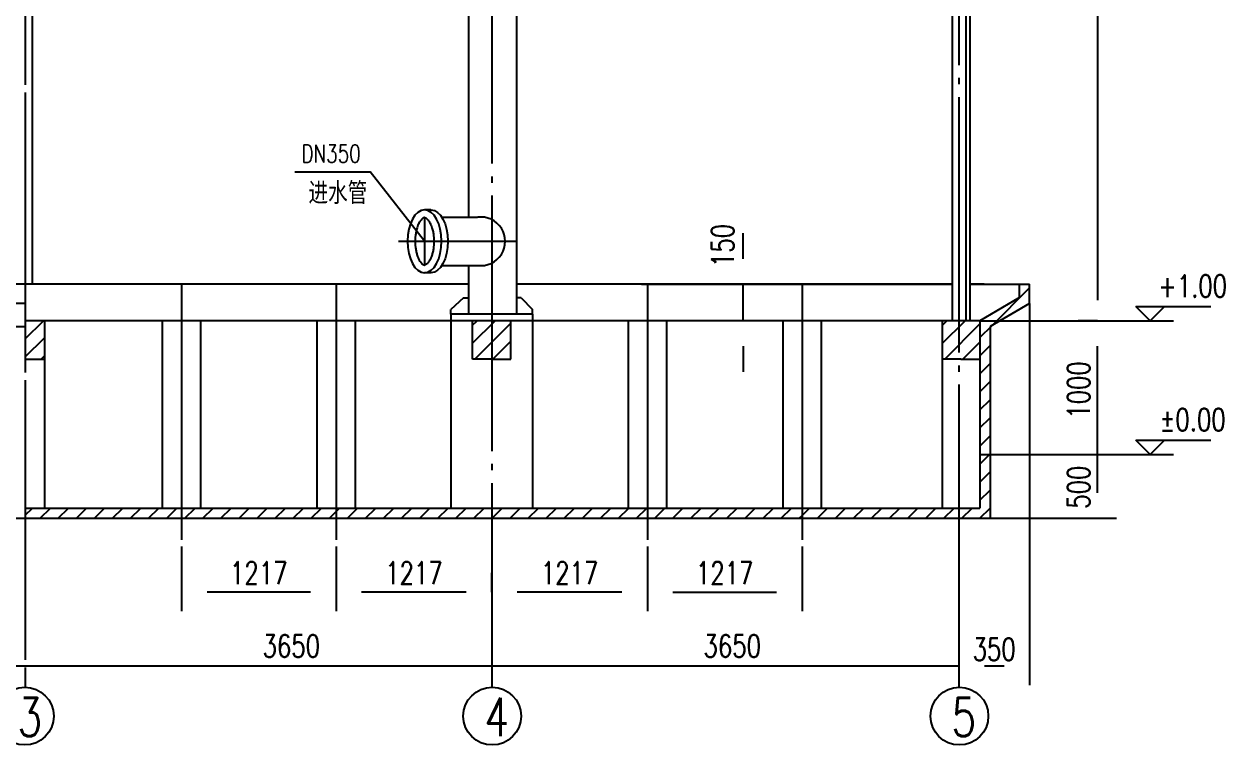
# Model space of a CAD drawing. Extents: x 49189 to 130763, y 0 to 27754.
# Drawn here: x 102173 to 111571, y 15424 to 21067 of the extents above; entities that cross this region are included whole.
import ezdxf

# ---------------------------------------------------------------- set-up
doc = ezdxf.new("R2010")
doc.units = 0
doc.header["$LTSCALE"] = 100
doc.header["$MEASUREMENT"] = 0
doc.linetypes.add('Z', pattern=[22.5, 20, -1, 0.5, -1])
for name, color, linetype in [('2', 2, 'CONTINUOUS'), ('4', 1, 'Z'), ('6', 3, 'CONTINUOUS')]:
    doc.layers.add(name, color=color, linetype=linetype)
doc.styles.add('SIMPLEX', font='txt', dxfattribs={"width": 0.75, "bigfont": 'hztxt'})
doc.styles.add('STANDENT', font='TXT', dxfattribs={"width": 0.75, "bigfont": 'HZTXT'})
pattern_1 = [(45, (0, 0), (-70.71068, 70.71068), [])]

# ---------------------------------------------------------------- blocks, each defined once
blk = doc.blocks.new('ARROW')
at = {"layer": '6'}
blk.add_lwpolyline([(0, 0, 0, 0.2, 0), (-1, 0, 0, 0, 0), (-2, 0, 0, 0, 0)], format="xyseb", dxfattribs=at)

msp = doc.modelspace()

# ---------------------------------------------------------------- hatches: boundary and pattern name
at = {"layer": '6'}
h = msp.add_hatch(dxfattribs=at)
h.set_pattern_fill('ANSI31', color=0, scale=100, style=0)
h.set_pattern_definition(pattern_1)
h.paths.add_polyline_path([(102333.3, 18744.7), (102183.3, 18744.7), (102183.3, 18444.7), (102333.3, 18444.7)])
h = msp.add_hatch(dxfattribs=at)
h.set_pattern_fill('ANSI31', color=0, scale=100, style=0)
h.set_pattern_definition(pattern_1)
h.paths.add_polyline_path([(105683.3, 18444.7), (105833.3, 18444.7), (105833.3, 18744.7), (105683.3, 18744.7)])
h.paths.add_polyline_path([(105833.3, 18444.7), (105983.3, 18444.7), (105983.3, 18744.7), (105833.3, 18744.7)])
h = msp.add_hatch(dxfattribs=at)
h.set_pattern_fill('ANSI31', color=0, scale=100, style=0)
h.set_pattern_definition(pattern_1)
h.paths.add_polyline_path([(109489.3, 18744.7), (109361.3, 18744.7), (109358.3, 18741.6), (109358.3, 18444.7), (109489.3, 18444.7)])
h.paths.add_polyline_path([(109653.3, 18744.7), (109489.3, 18744.7), (109489.3, 18444.7), (109503.3, 18444.7), (109653.3, 18444.7)])

# ---------------------------------------------------------------- linework, layer by layer
at = {"layer": '2', "color": 0}
for p, q in [((109543.3, 24839.9), (109543.3, 18744.7)), ((109573.3, 24839.9), (109573.3, 18744.7)), ((102237.3, 24709.9), (102237.3, 19029.6)), ((109435.3, 24699.9), (109435.3, 18744.7)), ((105650.8, 21189.9), (105650.8, 19554.4)), ((106027.8, 21189.9), (106027.8, 18794.7)), ((105357.2, 19611.9), (105307.4, 19611.9)), ((105443.1, 19554.4), (105526.8, 19554.4)), ((105443.1, 19554.4), (105723.2, 19554.4)), ((105443.1, 19177.4), (105723.2, 19177.4)), ((105650.8, 19177.4), (105650.8, 18794.7)), ((105650.8, 19177.4), (105650.8, 19081.6)), ((105357.2, 19119.9), (105307.4, 19119.9)), ((102183.3, 19029.6), (94324.6, 19029.6)), ((105650.8, 19029.6), (102183.3, 19029.6)), ((109435.3, 19029.6), (106027.8, 19029.6)), ((107005.3, 19029.6), (109435.3, 19029.6)), ((109573.3, 19029.6), (110042, 19029.6)), ((109685.4, 19029.6), (109573.3, 19029.6)), ((109882.4, 19029.6), (110042, 19029.6)), ((109962, 18925.4), (109962, 19029.6)), ((110042, 18879.6), (110042, 19029.6)), ((110042, 18879.6), (110042, 19029.6)), ((105612.4, 18924.2), (105513.3, 18831.7)), ((105612.4, 18924.2), (105650.8, 18924.2)), ((106064.1, 18924.2), (106027.8, 18924.2)), ((106064.1, 18924.2), (106153.3, 18831.7)), ((109962, 18925.4), (109653.3, 18744.7)), ((102183.3, 18879.6), (94324.6, 18879.6)), ((105513.3, 18794.7), (105513.3, 18831.7)), ((106153.3, 18794.7), (106153.3, 18831.7)), ((110042, 18879.6), (109733.3, 18698.8)), ((110042, 18879.6), (110042, 15891.8)), ((109653.3, 18744.7), (102183.3, 18744.7)), ((102333.3, 18744.7), (102333.3, 17278.8)), ((103255.3, 18744.7), (103255.3, 17278.8)), ((103555.3, 18744.7), (103555.3, 17278.8)), ((104465.3, 18744.7), (104465.3, 17278.8)), ((104765.3, 18744.7), (104765.3, 17278.8)), ((105513.3, 18794.7), (105513.3, 17278.8)), ((106153.3, 18794.7), (105513.3, 18794.7)), ((105683.3, 18444.7), (105683.3, 18744.7)), ((105983.3, 18444.7), (105983.3, 18744.7)), ((106153.3, 18794.7), (106153.3, 17278.8)), ((106901.3, 18744.7), (106901.3, 17278.8)), ((107201.3, 18744.7), (107201.3, 17278.8)), ((108111.3, 18744.7), (108111.3, 17278.8)), ((108411.3, 18744.7), (108411.3, 17278.8)), ((109358.3, 18744.7), (109358.3, 17278.8)), ((109653.3, 18744.7), (109653.3, 17278.8)), ((110573.2, 18744.7), (110423.2, 18744.7)), ((94633.3, 18698.8), (102183.3, 18698.8)), ((109733.3, 18698.8), (109733.3, 17198.8)), ((110573.2, 17398.8), (110573.2, 18544.7)), ((102183.3, 18444.7), (102333.3, 18444.7)), ((105833.3, 18444.7), (105683.3, 18444.7)), ((105833.3, 18444.7), (105983.3, 18444.7)), ((109503.3, 18444.7), (109358.3, 18444.7)), ((109503.3, 18444.7), (109653.3, 18444.7)), ((109733.3, 17698.8), (110723.2, 17698.8)), ((94633.3, 17198.8), (102183.3, 17198.8)), ((102183.3, 17278.8), (109653.3, 17278.8)), ((102183.3, 17198.8), (109733.3, 17198.8)), ((105833.3, 17198.8), (105833.3, 16470.4)), ((109489.3, 17198.8), (109489.3, 15891.8)), ((109733.3, 17198.8), (110723.2, 17198.8)), ((103405.3, 16978.8), (103405.3, 16470.4)), ((104615.3, 16978.8), (104615.3, 16470.4)), ((104615.3, 16978.8), (104615.3, 16470.4)), ((107051.3, 16978.8), (107051.3, 16470.4)), ((107051.3, 16978.8), (107051.3, 16470.4)), ((108261.3, 16978.8), (108261.3, 16470.4)), ((105833.3, 16620.4), (105833.3, 16770.4)), ((104415.3, 16620.4), (103605.3, 16620.4)), ((105633.3, 16620.4), (104815.3, 16620.4)), ((106851.3, 16620.4), (106033.3, 16620.4)), ((107251.3, 16620.4), (108061.3, 16620.4)), ((109842, 16041.8), (109689.3, 16041.8))]:
    msp.add_line(p, q, dxfattribs=at)
msp.add_arc((105748.4, 19365.9), 190.2, 262.40886, 97.59114, dxfattribs=at)
at = {"layer": '2', "color": 0, "extrusion": (0, 0, -1)}
msp.add_ellipse((105307.4, 19365.9), major_axis=(0, 246), ratio=0.543587, dxfattribs=at)
msp.add_ellipse((105357.2, 19365.9), major_axis=(0, -246), ratio=0.543587, start_param=3.141593, end_param=6.283185, dxfattribs=at)
at = {"layer": '2', "color": 0}
for points in [[(105307.4, 19551.9), (105306.8, 19551.9), (105306.2, 19551.9), (105304.9, 19551.7), (105304.2, 19551.5), (105302.7, 19551.1), (105301.8, 19550.8), (105299.8, 19549.9), (105298.7, 19549.4), (105296.2, 19548), (105294.9, 19547.1), (105292, 19545), (105290.5, 19543.8), (105287.2, 19540.9), (105285.5, 19539.2), (105281.2, 19534.6), (105278.5, 19531.3), (105273.1, 19523.9), (105270.4, 19519.7), (105265, 19510.4), (105262.4, 19505.3), (105257.4, 19494.4), (105255, 19488.5), (105250.4, 19476.1), (105248.3, 19469.6), (105243.7, 19453.1), (105241.4, 19442.9), (105237.6, 19421.8), (105236.1, 19410.9), (105234.2, 19388.6), (105233.7, 19377.3), (105233.7, 19354.6), (105234.2, 19343.3), (105236.1, 19321), (105237.6, 19310.1), (105241.3, 19288.9), (105243.7, 19278.7), (105249.1, 19259.5), (105252.2, 19250.4), (105258.9, 19233.7), (105262.5, 19226), (105269.1, 19214.1), (105272.1, 19209.5), (105277.9, 19201.3), (105280.8, 19197.7), (105286.3, 19191.7), (105289, 19189.3), (105293.2, 19185.8), (105295, 19184.6), (105298.1, 19182.7), (105299.5, 19182), (105301.9, 19180.9), (105303, 19180.6), (105304.8, 19180.1), (105305.6, 19180), (105306.7, 19179.9), (105307.1, 19179.9), (105307.4, 19179.9)], [(105307.4, 19551.9), (105308, 19551.9), (105308.6, 19551.9), (105309.9, 19551.7), (105310.6, 19551.5), (105312.1, 19551.1), (105313, 19550.8), (105315, 19549.9), (105316.1, 19549.4), (105318.6, 19548), (105319.9, 19547.1), (105322.8, 19545), (105324.4, 19543.8), (105327.6, 19540.9), (105329.3, 19539.2), (105333.6, 19534.6), (105336.3, 19531.3), (105341.7, 19523.9), (105344.4, 19519.7), (105349.8, 19510.4), (105352.4, 19505.3), (105357.4, 19494.4), (105359.8, 19488.5), (105364.4, 19476.1), (105366.5, 19469.6), (105371.1, 19453.1), (105373.4, 19442.9), (105377.2, 19421.8), (105378.7, 19410.9), (105380.6, 19388.6), (105381.1, 19377.3), (105381.1, 19354.6), (105380.6, 19343.3), (105378.7, 19321), (105377.2, 19310.1), (105373.5, 19288.9), (105371.1, 19278.7), (105365.7, 19259.5), (105362.6, 19250.4), (105355.9, 19233.7), (105352.3, 19226), (105345.7, 19214.1), (105342.7, 19209.5), (105336.9, 19201.3), (105334, 19197.7), (105328.5, 19191.7), (105325.9, 19189.3), (105321.6, 19185.8), (105319.8, 19184.6), (105316.7, 19182.7), (105315.3, 19182), (105312.9, 19180.9), (105311.8, 19180.6), (105310, 19180.1), (105309.2, 19180), (105308.1, 19179.9), (105307.8, 19179.9), (105307.4, 19179.9)]]:
    msp.add_open_spline(points, degree=3, knots=[0, 0, 0, 0, 0.075657, 0.075657, 0.151313, 0.151313, 0.22697, 0.22697, 0.302626, 0.302626, 0.378283, 0.378283, 0.453939, 0.453939, 0.529596, 0.529596, 0.64226, 0.64226, 0.754924, 0.754924, 0.867589, 0.867589, 0.980253, 0.980253, 1.092917, 1.092917, 1.252131, 1.252131, 1.411345, 1.411345, 1.570559, 1.570559, 1.729773, 1.729773, 1.888987, 1.888987, 2.048201, 2.048201, 2.207415, 2.207415, 2.366629, 2.366629, 2.487257, 2.487257, 2.607885, 2.607885, 2.728514, 2.728514, 2.820594, 2.820594, 2.912673, 2.912673, 3.004753, 3.004753, 3.096833, 3.096833, 3.141592, 3.141592, 3.141592, 3.141592], dxfattribs=at)
at = {"layer": '4', "color": 0}
for p, q in [((105833.3, 26473.8), (105833.3, 15876)), ((102183.3, 25030), (102183.3, 15876)), ((109489.3, 24995.3), (109489.3, 15876)), ((102183.3, 24839.9), (102183.3, 15876)), ((105307.4, 19551.9), (105307.4, 19179.9)), ((105103, 19365.9), (106027.8, 19365.9)), ((103405.3, 19029.6), (103405.3, 16978.8)), ((104615.3, 19029.6), (104615.3, 16978.8)), ((107051.3, 19029.6), (107051.3, 16978.8)), ((108261.3, 19029.6), (108261.3, 16978.8))]:
    msp.add_line(p, q, dxfattribs=at)
at = {"layer": '6', "color": 0}
for p, q in [((110573.2, 26190.9), (110573.2, 18904.7)), ((104293.7, 19909.9), (104882.1, 19909.9)), ((105307.4, 19365.9), (104882.1, 19909.9)), ((107801.6, 19229.6), (107801.6, 19429.6)), ((108111.3, 19029.6), (107651.6, 19029.6)), ((107801.6, 18744.7), (107801.6, 19029.6)), ((109748.9, 18707.9), (110042, 19001)), ((110874.4, 18856.5), (111460.7, 18856.5)), ((110986.2, 18744.7), (110874.4, 18856.5)), ((110986.2, 18744.7), (111098, 18856.5)), ((108111.3, 18744.7), (107651.6, 18744.7)), ((109358.3, 18741.6), (109361.3, 18744.7)), ((109653.3, 18744.7), (111168.3, 18744.7)), ((109653.3, 18612.4), (109748.9, 18707.9)), ((107801.6, 18544.7), (107801.6, 18344.7)), ((109653.3, 18471), (109733.3, 18551)), ((109653.3, 18329.5), (109733.3, 18409.5)), ((109653.3, 18188.1), (109733.3, 18268.1)), ((109653.3, 18046.7), (109733.3, 18126.7)), ((109653.3, 17905.3), (109733.3, 17985.3)), ((109653.3, 17763.9), (109733.3, 17843.9)), ((110986.2, 17698.8), (110874.4, 17810.7)), ((110874.4, 17810.7), (111460.7, 17810.7)), ((110986.2, 17698.8), (111098, 17810.7)), ((109653.3, 17622.4), (109733.3, 17702.4)), ((109653.3, 17698.8), (111168.3, 17698.8)), ((109653.3, 17481), (109733.3, 17561)), ((109653.3, 17339.6), (109733.3, 17419.6)), ((102183.3, 17223.5), (102238.6, 17278.8)), ((102300, 17198.8), (102380, 17278.8)), ((102441.5, 17198.8), (102521.5, 17278.8)), ((102582.9, 17198.8), (102662.9, 17278.8)), ((102724.3, 17198.8), (102804.3, 17278.8)), ((102865.7, 17198.8), (102945.7, 17278.8)), ((103007.2, 17198.8), (103087.2, 17278.8)), ((103148.6, 17198.8), (103228.6, 17278.8)), ((103290, 17198.8), (103370, 17278.8)), ((103431.4, 17198.8), (103511.4, 17278.8)), ((103572.8, 17198.8), (103652.8, 17278.8)), ((103714.3, 17198.8), (103794.3, 17278.8)), ((103855.7, 17198.8), (103935.7, 17278.8)), ((103997.1, 17198.8), (104077.1, 17278.8)), ((104138.5, 17198.8), (104218.5, 17278.8)), ((104279.9, 17198.8), (104359.9, 17278.8)), ((104421.4, 17198.8), (104501.4, 17278.8)), ((104562.8, 17198.8), (104615.3, 17251.3)), ((104615.3, 17251.3), (104642.8, 17278.8)), ((104704.2, 17198.8), (104784.2, 17278.8)), ((104845.6, 17198.8), (104925.6, 17278.8)), ((104987.1, 17198.8), (105067.1, 17278.8)), ((105128.5, 17198.8), (105208.5, 17278.8)), ((105269.9, 17198.8), (105349.9, 17278.8)), ((105411.3, 17198.8), (105491.3, 17278.8)), ((105552.7, 17198.8), (105632.7, 17278.8)), ((105694.2, 17198.8), (105774.2, 17278.8)), ((105835.6, 17198.8), (105915.6, 17278.8)), ((105977, 17198.8), (106057, 17278.8)), ((106118.4, 17198.8), (106198.4, 17278.8)), ((106259.8, 17198.8), (106339.8, 17278.8)), ((106401.3, 17198.8), (106481.3, 17278.8)), ((106542.7, 17198.8), (106622.7, 17278.8)), ((106684.1, 17198.8), (106764.1, 17278.8)), ((106825.5, 17198.8), (106905.5, 17278.8)), ((106966.9, 17198.8), (107046.9, 17278.8)), ((107108.4, 17198.8), (107188.4, 17278.8)), ((107249.8, 17198.8), (107329.8, 17278.8)), ((107391.2, 17198.8), (107471.2, 17278.8)), ((107532.6, 17198.8), (107612.6, 17278.8)), ((107674.1, 17198.8), (107754.1, 17278.8)), ((107815.5, 17198.8), (107895.5, 17278.8)), ((107956.9, 17198.8), (108036.9, 17278.8)), ((108098.3, 17198.8), (108178.3, 17278.8)), ((108239.7, 17198.8), (108261.3, 17220.4)), ((108261.3, 17220.4), (108319.7, 17278.8)), ((108381.2, 17198.8), (108461.2, 17278.8)), ((108522.6, 17198.8), (108602.6, 17278.8)), ((108664, 17198.8), (108744, 17278.8)), ((108805.4, 17198.8), (108885.4, 17278.8)), ((108946.8, 17198.8), (109026.8, 17278.8)), ((109088.3, 17198.8), (109168.3, 17278.8)), ((109229.7, 17198.8), (109309.7, 17278.8)), ((109371.1, 17198.8), (109451.1, 17278.8)), ((109512.5, 17198.8), (109592.5, 17278.8)), ((109654, 17198.8), (109733.3, 17278.2)), ((109489.3, 16041.8), (94883.3, 16041.8))]:
    msp.add_line(p, q, dxfattribs=at)
for centre in [(102179.6, 15650.2), (105836.9, 15650.2), (109492.9, 15650.2)]:
    msp.add_circle(centre, 225.9, dxfattribs=at)

# ---------------------------------------------------------------- block references
at = {"layer": '2', "color": 0, "xscale": 200.0000000000002, "yscale": 200.0000000000002, "zscale": 200.0000000000002}
for p, rotation in [((110573.2, 18744.7), 90), ((110573.2, 17698.8), 90), ((110573.2, 17198.8), 270), ((103405.3, 16620.4), 180), ((104615.3, 16620.4), 180), ((105833.3, 16620.4), 180), ((107051.3, 16620.4), 180), ((109489.3, 16041.8), 180)]:
    msp.add_blockref('ARROW', p, dxfattribs=dict(at, rotation=rotation))
for p in [(104615.3, 16620.4), (105833.3, 16620.4), (107051.3, 16620.4), (108261.3, 16620.4), (110042, 16041.8)]:
    msp.add_blockref('ARROW', p, dxfattribs=at)
at = {"layer": '6', "color": 0}
for p, xscale, yscale, zscale, rotation in [((107801.6, 19029.6), 200, 200, 200, 270), ((110573.2, 18744.7), 200.0000000000002, 200.0000000000002, 160.0000000000002, 270), ((107801.6, 18744.7), 200, 200, 200, 90), ((105833.3, 16041.8), -200.0000000000002, 200.0000000000002, 160.0000000000002, 180), ((109483.3, 16041.8), -200.0000000000002, 200.0000000000002, 160.0000000000002, 180)]:
    msp.add_blockref('ARROW', p, dxfattribs=dict(at, xscale=xscale, yscale=yscale, zscale=zscale, rotation=rotation))
at = {"layer": '6', "color": 0, "yscale": 200.0000000000002, "zscale": 160.0000000000002}
for p, xscale in [((102183.3, 16041.8), 200.0000000000002), ((105833.3, 16041.8), -200.0000000000002)]:
    msp.add_blockref('ARROW', p, dxfattribs=dict(at, xscale=xscale))

# ---------------------------------------------------------------- texts
at = {"layer": '2', "color": 0, "insert": (104399.3, 19823.9), "char_height": 150, "width": 1447.929, "attachment_point": 1, "style": 'SIMPLEX'}
msp.add_mtext('{\\fSimSun|b0|i0|c134|p2;进水管}', dxfattribs=at)
at = {"layer": '2', "color": 0, "char_height": 175, "attachment_point": 5, "style": 'SIMPLEX'}
for s, insert in [('+1.00', (111318, 19016)), ('%%p0.00', (111318, 17970.2)), ('1217', (104010.3, 16770.2)), ('1217', (105224.3, 16770.2)), ('1217', (106442.3, 16770.2)), ('1217', (107656.3, 16770.2)), ('350', (109765.6, 16173.5))]:
    msp.add_mtext(s, dxfattribs=dict(at, insert=insert))
at = {"layer": '2', "color": 0, "char_height": 175, "attachment_point": 5, "rotation": 90, "style": 'SIMPLEX'}
for s, insert in [('1000', (110425.7, 18202.9)), ('500', (110425.7, 17441.2))]:
    msp.add_mtext(s, dxfattribs=dict(at, insert=insert))
at = {"layer": '6', "color": 0, "style": 'STANDENT', "width": 0.75}
for s, height, p in [('DN350', 140, (104344.6, 19982.3)), ('3650', 175, (104040.2, 16111.8)), ('3650', 175, (107490.4, 16111.8)), ('3', 300, (102123, 15492.7)), ('4', 300, (105775.9, 15492.7)), ('5', 300, (109431.9, 15492.7))]:
    msp.add_text(s, height=height, dxfattribs=at).set_placement(p)
at = {"layer": '6', "color": 0, "insert": (107641, 19333.9), "char_height": 175, "attachment_point": 5, "rotation": 90, "style": 'SIMPLEX'}
msp.add_mtext('\\A1;150', dxfattribs=at)

doc.saveas('drawing.dxf')
